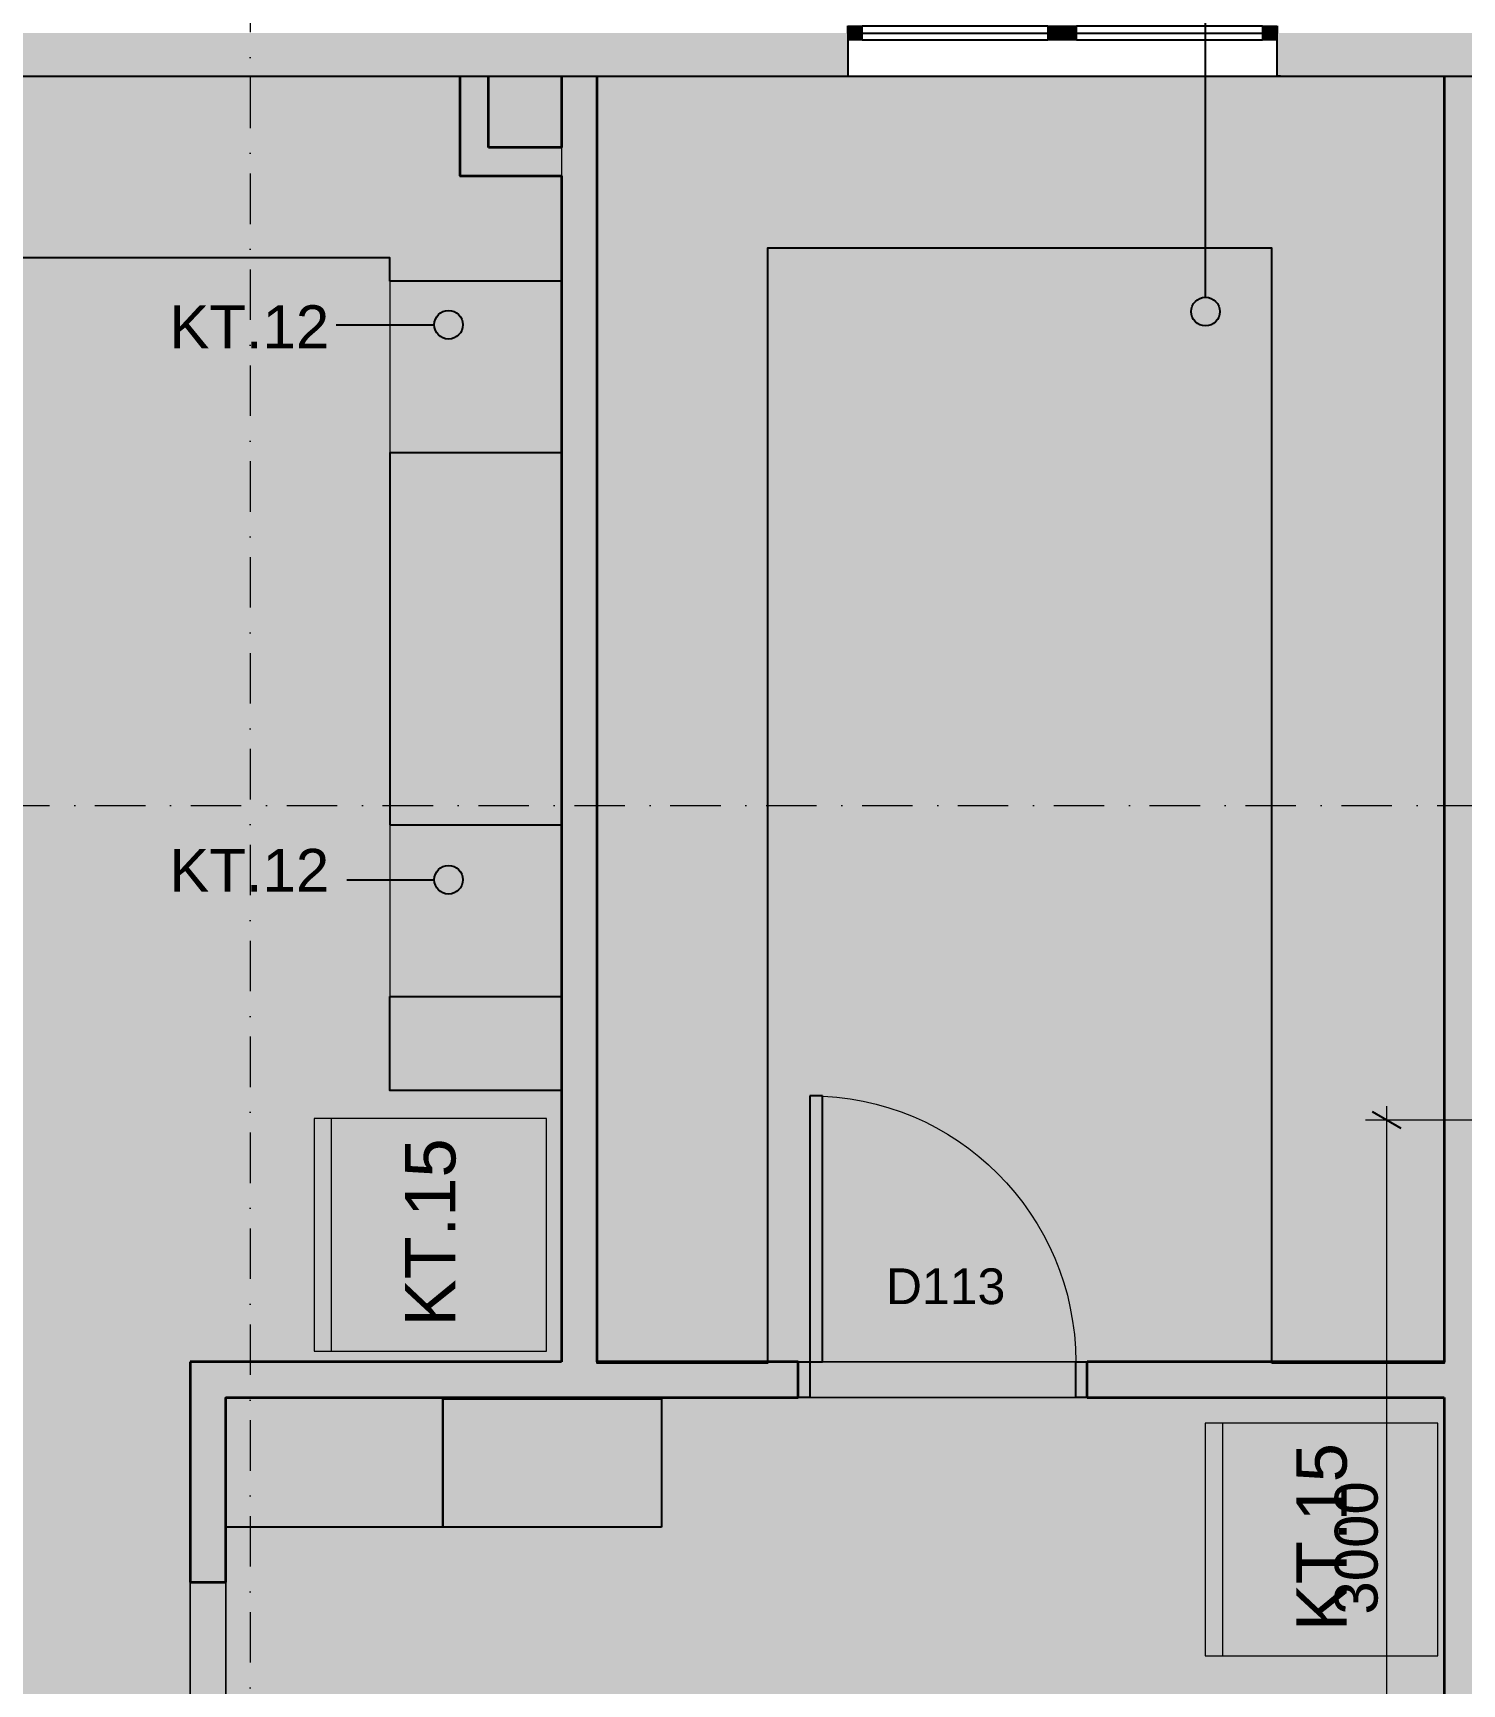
# Model space of a CAD drawing. Header units: millimetres. Extents: x -14278 to 103595, y -22378 to 34603.
# Drawn here: x 27291 to 32287, y 9479 to 15250 of the extents above; entities that cross this region are included whole.
import ezdxf
from ezdxf.enums import TextEntityAlignment as Align

# ---------------------------------------------------------------- set-up
doc = ezdxf.new("R2010")
doc.units = ezdxf.units.MM
doc.header["$MEASUREMENT"] = 0
doc.linetypes.add('Dashed', pattern=[282.222223, 141.111112, -141.111112])
doc.linetypes.add('Dot & Dashed', pattern=[335.138881, 176.388884, -88.194442, 0, -70.555556])
for name, color, linetype in [('A-Ee_25_10-M_WallsInternal', 7, 'Continuous'), ('A-Ee_40_20-M_GeneralFFAndEInternalFixed', 7, 'Continuous'), ('A-Zz_20_10_90-T_TextFFEInternal', 7, 'Continuous'), ('NewA-Ee_25_10-M_WallsExternal', 7, 'Continuous'), ('NewA-Ee_25_10-M_WallsInternal', 7, 'Continuous'), ('NewA-Ee_30_40-M_Floors', 7, 'Continuous'), ('NewA-Ee_30_60-M_Pavements', 7, 'Continuous'), ('NewA-Ee_40_20-M_GeneralFFAndEInternalCulinary', 7, 'Continuous'), ('NewA-Ee_40_20-M_GeneralFFAndEInternalFixed', 7, 'Continuous'), ('NewA-SL-M_SpacesInternal', 7, 'Continuous'), ('NewA-Ss_30_25-M_CeilingAndSoffitSystems', 7, 'Continuous'), ('NewA-Zz_20_10_90-T_TextFFEInternal', 7, 'Continuous'), ('NewA-Zz_20_20-D_DimensionDetail', 7, 'Continuous'), ('NewA-Zz_35_40_80-M_GridStructural', 7, 'Continuous'), ('NewA-Zz_50_10_70-P_BoundarySiteRed', 7, 'Continuous'), ('NewA-Zz_50_10_90-P_BoundarySpace', 7, 'Continuous'), ('NewA-Zz_50_90_00-M_GrossInternal', 7, 'Continuous')]:
    doc.layers.add(name, color=color, linetype=linetype)
doc.styles.add('GENERATED_STYLE_1', font='')
doc.styles.get('GENERATED_STYLE_1').set_extended_font_data('Arial')
doc.dimstyles.new('GENERATED_STYLE__1', dxfattribs={"dimtxt": 150, "dimasz": 76, "dimexe": 0.18, "dimexo": 300, "dimgap": 0.09, "dimtad": 1, "dimdec": 0, "dimzin": 0, "dimdsep": 46, "dimtxsty": 'GENERATED_STYLE_1', "dimblk": 'ARROWHEAD_2', "dimblk1": 'ARROWHEAD_2', "dimblk2": 'ARROWHEAD_2', "dimcen": 0.09, "dimclrd": 6, "dimclre": 6, "dimclrt": 7, "dimazin": 0, "dimtfac": 1, "dimtdec": 4, "dimtmove": 0, "dimatfit": 3, "dimfxl": 0, "dimtolj": 1, "dimtzin": 0, "dimarcsym": 0})

# ---------------------------------------------------------------- blocks, each defined once
blk = doc.blocks.new('KITCHEN_112_5_1', base_point=(25275.7, 17849.3))
at = {"layer": 'NewA-SL-M_SpacesInternal', "color": 253, "linetype": 'Continuous', "lineweight": 13}
for p, q in [((28783.7, 15099.7), (21875.7, 15099.7)), ((28783.7, 14750.2), (28783.7, 15099.7)), ((29138.9, 14750.2), (28783.7, 14750.2)), ((29138.9, 10605), (29138.9, 14750.2)), ((27840.3, 8200), (27840.3, 10605)), ((27840.3, 10605), (29138.9, 10605))]:
    blk.add_line(p, q, dxfattribs=at)
at = {"layer": 'NewA-SL-M_SpacesInternal', "color": 5, "lineweight": 70, "style": 'GENERATED_STYLE_1'}
for tag, height, p in [('ROOM_NAME', 200, (25275.7, 18157.1)), ('ROOM_NUMBER', 150, (25275.7, 17854.3)), ('adj_text', 150, (25275.7, 17618.6))]:
    blk.add_attdef(tag, text='', height=height, dxfattribs=at).set_placement(p, align=Align.TOP_CENTER)
blk = doc.blocks.new('PANTRY_114_6_1', base_point=(29618.9, 7316.1))
at = {"layer": 'NewA-SL-M_SpacesInternal', "color": 253, "linetype": 'Continuous', "lineweight": 13}
for p, q in [((32225, 10480), (27965.3, 10480)), ((27965.3, 10480), (27965.3, 8200)), ((32225, 8200), (32225, 10480)), ((27965.3, 8200), (32225, 8200))]:
    blk.add_line(p, q, dxfattribs=at)
at = {"layer": 'NewA-SL-M_SpacesInternal', "linetype": 'Continuous'}
for p, q in [((28980, 7669.6), (28980, 7355.4)), ((28980, 7669.6), (30257.7, 7669.6)), ((30257.7, 7669.6), (30257.7, 7355.4)), ((28980, 7355.4), (28980, 7119.6)), ((30257.7, 7355.4), (30257.7, 7119.6)), ((28980, 7119.6), (28980, 6883.9)), ((30257.7, 7119.6), (30257.7, 6883.9)), ((28980, 6883.9), (30257.7, 6883.9))]:
    blk.add_line(p, q, dxfattribs=at)
at = {"layer": 'NewA-SL-M_SpacesInternal', "color": 5, "lineweight": 70, "style": 'GENERATED_STYLE_1'}
for tag, height, p in [('ROOM_NAME', 200, (29618.9, 7623.9)), ('ROOM_NUMBER', 150, (29618.9, 7321.1)), ('adj_text', 150, (29618.9, 7085.4))]:
    blk.add_attdef(tag, text='', height=height, dxfattribs=at).set_placement(p, align=Align.TOP_CENTER)
blk = doc.blocks.new('FOOD STORAGE_113_7_1', base_point=(30691.1, 17849.3))
at = {"layer": 'NewA-SL-M_SpacesInternal', "color": 253, "linetype": 'Continuous', "lineweight": 13}
for p, q in [((29263.9, 15099.7), (29263.9, 10605)), ((32225, 15099.7), (29263.9, 15099.7)), ((32225, 10605), (32225, 15099.7)), ((29263.9, 10605), (32225, 10605))]:
    blk.add_line(p, q, dxfattribs=at)
at = {"layer": 'NewA-SL-M_SpacesInternal', "color": 5, "lineweight": 70, "style": 'GENERATED_STYLE_1'}
for tag, height, p in [('ROOM_NAME', 200, (30691.1, 18157.1)), ('ROOM_NUMBER', 150, (30691.1, 17854.3)), ('adj_text', 150, (30691.1, 17618.6))]:
    blk.add_attdef(tag, text='', height=height, dxfattribs=at).set_placement(p, align=Align.TOP_CENTER)
blk = doc.blocks.new('Mesh_1_1', base_point=(14339.9, 34603))
at = {"layer": 'NewA-Ee_30_60-M_Pavements', "color": 254, "linetype": 'Continuous', "lineweight": 13, "flags": 128}
blk.add_lwpolyline([(14339.9, 34603, -0.414214), (42830.6, 6112.3, -0.414214), (14339.9, -22378.4, -0.414214), (-14150.7, 6112.3, -0.414214)], format="xyb", close=True, dxfattribs=at)
blk = doc.blocks.new('Slab_4_1', base_point=(11328, 15324.9))
at = {"layer": 'NewA-Ee_30_40-M_Floors', "linetype": 'Continuous', "lineweight": 13}
blk.add_hatch(color=254, dxfattribs=at).paths.add_polyline_path([(11328, 15324.9), (11328, 15099.7), (150.3, 15099.7), (150.3, 9350.5), (-124.9, 9350.5), (-124.9, 8300.5), (150.3, 8300.5), (150.3, 6700.3), (2050.3, 6700.3), (2050.3, 2150.3), (5499.7, 2150.3), (5499.7, 3091.8), (6214.3, 3091.8), (6214.3, 2766.8), (7714.3, 2766.8), (7714.3, 3091.8), (8455.6, 3091.8), (8500.3, 150.3), (16363.1, 150.3), (16363.1, -124.9), (17413.1, -124.9), (17413.1, 150.3), (27899.7, 150.3), (27899.7, 6700.3), (34699.7, 6700.3), (34699.7, 15099.7), (34639.4, 15099.7), (34639.4, 15324.9), (32809.4, 15324.9), (32809.4, 15099.7), (13158, 15099.7), (13158, 15324.9)])
at = {"layer": 'NewA-Ee_30_40-M_Floors', "color": 6, "linetype": 'Continuous', "lineweight": 13, "flags": 128}
blk.add_lwpolyline([(13158, 15099.7), (32809.4, 15099.7), (32809.4, 15324.9), (34639.4, 15324.9), (34639.4, 15099.7), (34699.7, 15099.7), (34699.7, 6700.3), (27899.7, 6700.3), (27899.7, 150.3), (17413.1, 150.3)], dxfattribs=at)
blk = doc.blocks.new('Slab_14_1', base_point=(21875.7, 10002.6))
at = {"layer": 'NewA-Ss_30_25-M_CeilingAndSoffitSystems', "linetype": 'Continuous', "lineweight": 0}
blk.add_hatch(color=255, dxfattribs=at).paths.add_polyline_path([(21875.7, 10002.6), (23838.2, 10002.6), (23838.2, 11002.8), (23963.2, 11002.8), (23963.2, 10605), (26249.7, 10605), (26249.7, 11002.8), (26374.7, 11002.8), (26374.7, 8200), (27840.3, 8200), (27840.3, 10605), (29138.9, 10605), (29138.9, 15099.7), (24206.1, 15099.7), (24206.1, 14779.9), (23731.2, 14779.9), (23731.2, 15099.7), (21875.7, 15099.7)])
at = {"layer": 'NewA-Ss_30_25-M_CeilingAndSoffitSystems', "color": 6, "linetype": 'Continuous', "lineweight": 13, "flags": 128}
blk.add_lwpolyline([(21875.7, 10002.6), (21875.7, 15099.7), (23731.2, 15099.7), (23731.2, 14779.9), (24206.1, 14779.9), (24206.1, 15099.7), (29138.9, 15099.7), (29138.9, 10605), (27840.3, 10605), (27840.3, 8200), (26374.7, 8200), (26374.7, 11002.8), (26249.7, 11002.8), (26249.7, 10605), (23963.2, 10605), (23963.2, 11002.8), (23838.2, 11002.8), (23838.2, 10002.6)], close=True, dxfattribs=at)
blk = doc.blocks.new('Slab_15_1', base_point=(29263.9, 15099.7))
at = {"layer": 'NewA-Ss_30_25-M_CeilingAndSoffitSystems', "linetype": 'Continuous', "lineweight": 0}
blk.add_hatch(color=255, dxfattribs=at).paths.add_polyline_path([(29263.9, 15099.7), (29263.9, 10605), (32225, 10605), (32225, 15099.7)])
at = {"layer": 'NewA-Ss_30_25-M_CeilingAndSoffitSystems', "color": 6, "linetype": 'Continuous', "lineweight": 13, "flags": 128}
blk.add_lwpolyline([(29263.9, 15099.7), (32225, 15099.7), (32225, 10605), (29263.9, 10605)], close=True, dxfattribs=at)
blk = doc.blocks.new('Slab_16_1', base_point=(27965.325, 10480))
at = {"layer": 'NewA-Ss_30_25-M_CeilingAndSoffitSystems', "linetype": 'Continuous', "lineweight": 0}
blk.add_hatch(color=255, dxfattribs=at).paths.add_polyline_path([(27965.325, 10480), (27965.325, 8200), (32225, 8200), (32225, 10480)])
at = {"layer": 'NewA-Ss_30_25-M_CeilingAndSoffitSystems', "color": 6, "linetype": 'Continuous', "lineweight": 13, "flags": 128}
blk.add_lwpolyline([(27965.325, 10480), (32225, 10480), (32225, 8200), (27965.325, 8200)], close=True, dxfattribs=at)
blk = doc.blocks.new('Double Window 19')
at = {"layer": 'NewA-Ee_25_10-M_WallsExternal', "linetype": 'Continuous', "lineweight": 13}
for points in [[(-750, 0), (-750, -50), (-700, -50), (-700, 0)], [(0, -50), (0, 0), (-50, 0), (-50, -50)], [(0, 0), (0, -50), (50, -50), (50, 0)], [(750, -50), (750, 0), (700, 0), (700, -50)]]:
    blk.add_hatch(color=104, dxfattribs=at).paths.add_polyline_path(points)
at = {"layer": 'NewA-Ee_25_10-M_WallsExternal', "linetype": 'Continuous'}
for p, q in [((-750, 300), (-750, 465)), ((-750, 465), (750, 465)), ((750, 465), (750, 300)), ((-700, 0), (-50, 0)), ((50, 0), (700, 0)), ((-750, -24.9), (-750, -50)), ((-700, -25), (-50, -25)), ((-50, -50), (-700, -50)), ((50, -25), (700, -25)), ((700, -50), (50, -50)), ((750, -24.9), (750, -50)), ((-750, -175.2), (750, -175.2))]:
    blk.add_line(p, q, dxfattribs=at)
at = {"layer": 'NewA-Ee_25_10-M_WallsExternal', "linetype": 'Dashed'}
blk.add_line((-750, 300), (750, 300), dxfattribs=at)
at = {"layer": 'NewA-Ee_25_10-M_WallsExternal', "color": 24, "linetype": 'Continuous', "lineweight": 13}
for p, q in [((-750, 0), (-700, 0)), ((-700, 0), (-700, -50)), ((-50, -50), (-50, 0)), ((-50, 0), (0, 0)), ((0, 0), (50, 0)), ((50, 0), (50, -50)), ((700, -50), (700, 0)), ((700, 0), (750, 0)), ((-700, -50), (-750, -50)), ((0, -50), (-50, -50)), ((50, -50), (0, -50)), ((750, -50), (700, -50))]:
    blk.add_line(p, q, dxfattribs=at)
at = {"layer": 'NewA-Ee_25_10-M_WallsExternal', "color": 92, "linetype": 'Continuous', "lineweight": 35}
for p, q in [((-750, 0), (-750, -24.9)), ((750, 0), (750, -24.9))]:
    blk.add_line(p, q, dxfattribs=at)
blk = doc.blocks.new('Wall_3_1', base_point=(0, 15250))
at = {"layer": 'NewA-Ee_25_10-M_WallsExternal', "linetype": 'Continuous', "lineweight": 13}
for points in [[(13158, 15250), (13158, 15209.9), (13158, 15179.6), (30127, 15179.6), (30127, 15224.9), (30140, 15224.9), (30140, 15250)], [(32809.4, 15250), (31640, 15250), (31640, 15224.9), (31653, 15224.9), (31653, 15179.6), (32809.4, 15179.6), (32809.4, 15209.9)], [(30127, 15179.6), (13158, 15179.6), (13158, 15116.1), (30127, 15116.1)], [(30127, 15099.7), (30140, 15099.7), (30140, 15224.9), (30127, 15224.9)], [(31653, 15099.7), (31653, 15224.9), (31640, 15224.9), (31640, 15099.7)], [(32809.4, 15179.6), (31653, 15179.6), (31653, 15116.1), (32809.4, 15116.1)], [(13158, 15099.7), (30127, 15099.7), (30127, 15116.1), (13158, 15116.1)], [(32809.4, 15116.1), (31653, 15116.1), (31653, 15099.7), (32809.4, 15099.7)]]:
    blk.add_hatch(color=6, dxfattribs=at).paths.add_polyline_path(points)
at = {"layer": 'NewA-Ee_25_10-M_WallsExternal', "linetype": 'Continuous'}
for p, q in [((30140, 15250), (30140, 15224.9)), ((31640, 15250), (31640, 15224.9)), ((30140, 15224.9), (30140, 15179.6)), ((30140, 15179.6), (30140, 15116.1)), ((31640, 15224.9), (31640, 15179.6)), ((31640, 15179.6), (31640, 15116.1)), ((30127, 15099.7), (30140, 15099.7)), ((30140, 15116.1), (30140, 15099.7)), ((31640, 15116.1), (31640, 15099.7)), ((31653, 15099.7), (31640, 15099.7))]:
    blk.add_line(p, q, dxfattribs=at)
at = {"layer": 'NewA-Ee_25_10-M_WallsExternal', "linetype": 'Continuous', "flags": 128}
for points in [[(21875.7, 15099.7), (28783.7, 15099.7)], [(28883.7, 15099.7), (29138.9, 15099.7)], [(29263.9, 15099.7), (30127, 15099.7)], [(31653, 15099.7), (32225, 15099.7)]]:
    blk.add_lwpolyline(points, dxfattribs=at)
at = {"layer": 'NewA-Ee_25_10-M_WallsExternal', "linetype": 'Continuous', "zscale": 1000}
blk.add_blockref('Double Window 19', (30890, 15274.9), dxfattribs=at)
blk = doc.blocks.new('Wall_11_1', base_point=(32350, 6550))
at = {"layer": 'NewA-Ee_25_10-M_WallsInternal', "linetype": 'Continuous', "lineweight": 13}
blk.add_hatch(color=6, dxfattribs=at).paths.add_polyline_path([(32350, 8075), (32350, 15099.7), (32225, 15099.7), (32225, 8075)])
at = {"layer": 'NewA-Ee_25_10-M_WallsInternal', "color": 92, "linetype": 'Continuous', "lineweight": 35, "flags": 128}
for points in [[(32225, 15099.7), (32225, 10605)], [(32225, 10480), (32225, 8200)]]:
    blk.add_lwpolyline(points, dxfattribs=at)
blk = doc.blocks.new('Wall_12_1', base_point=(27965.3, 8075))
at = {"layer": 'NewA-Ee_25_10-M_WallsInternal', "linetype": 'Continuous', "lineweight": 13}
for points in [[(27840.3, 9834.4), (27965.3, 9834.4), (27965.3, 10480), (27840.3, 10605)], [(27840.3, 8200), (27965.3, 8200), (27965.3, 8934.3), (27840.3, 8934.3)]]:
    blk.add_hatch(color=6, dxfattribs=at).paths.add_polyline_path(points)
at = {"layer": 'NewA-Ee_25_10-M_WallsInternal', "color": 92, "linetype": 'Continuous', "lineweight": 35}
for p, q in [((27840.3, 9834.4), (27965.3, 9834.4)), ((27840.3, 8934.3), (27965.3, 8934.3))]:
    blk.add_line(p, q, dxfattribs=at)
at = {"layer": 'NewA-Ee_25_10-M_WallsInternal', "color": 92, "linetype": 'Continuous', "lineweight": 35, "flags": 128}
for points in [[(27840.3, 10605), (27840.3, 9834.4)], [(27965.3, 9834.4), (27965.3, 10480)], [(27840.3, 8934.3), (27840.3, 8200)], [(27965.3, 8200), (27965.3, 8934.3)]]:
    blk.add_lwpolyline(points, dxfattribs=at)
blk = doc.blocks.new('Door 19_2')
at = {"layer": 'NewA-Ee_25_10-M_WallsInternal', "linetype": 'Continuous', "lineweight": 13}
for points in [[(465, 930), (420, 930), (420, 0), (465, 0)], [(-465, -125), (-465, 0), (-505, 0), (-505, -125)], [(505, -125), (505, 0), (465, 0), (465, -125)]]:
    blk.add_hatch(color=255, dxfattribs=at).paths.add_polyline_path(points)
at = {"layer": 'NewA-Ee_25_10-M_WallsInternal', "linetype": 'Continuous'}
for p, q in [((420, 0), (420, 930)), ((420, 930), (465, 930)), ((465, 930), (465, 0)), ((-465, 0), (-505, 0)), ((-505, 0), (-505, -125)), ((-465, -125), (-465, 0)), ((465, 0), (420, 0)), ((505, 0), (465, 0)), ((465, 0), (465, -125)), ((505, -125), (505, 0)), ((-505, -125), (-465, -125)), ((465, -125), (505, -125))]:
    blk.add_line(p, q, dxfattribs=at)
at = {"layer": 'NewA-Ee_25_10-M_WallsInternal', "color": 92, "linetype": 'Continuous', "lineweight": 35}
for p, q in [((-505, -125), (-505, 0)), ((505, -125), (505, 0))]:
    blk.add_line(p, q, dxfattribs=at)
at = {"layer": 'NewA-Ee_25_10-M_WallsInternal', "color": 6, "linetype": 'Continuous', "lineweight": 13}
blk.add_arc((465, 0), 930, 90, 180, dxfattribs=at)
blk = doc.blocks.new('D Marker 19')
at = {"layer": 'NewA-Ee_25_10-M_WallsInternal', "style": 'GENERATED_STYLE_1'}
blk.add_attdef('AC_WIDO_ID', text='', height=125, dxfattribs=at).set_placement((-262.1, 94.8), align=Align.BOTTOM_LEFT)
blk = doc.blocks.new('Wall_13_1', base_point=(27965.3, 10480))
at = {"layer": 'NewA-Ee_25_10-M_WallsInternal', "linetype": 'Continuous', "lineweight": 13}
for points in [[(27840.3, 10605), (27965.3, 10480), (29966.9, 10480), (29966.9, 10605)], [(32225, 10605), (30976.9, 10605), (30976.9, 10480), (32225, 10480)]]:
    blk.add_hatch(color=6, dxfattribs=at).paths.add_polyline_path(points)
at = {"layer": 'NewA-Ee_25_10-M_WallsInternal', "color": 92, "linetype": 'Continuous', "lineweight": 35}
for p, q in [((29966.9, 10480), (29966.9, 10605)), ((30976.9, 10480), (30976.9, 10605))]:
    blk.add_line(p, q, dxfattribs=at)
at = {"layer": 'NewA-Ee_25_10-M_WallsInternal', "color": 92, "linetype": 'Continuous', "lineweight": 35, "flags": 128}
for points in [[(29138.9, 10605), (27840.3, 10605)], [(29966.9, 10605), (29263.9, 10605)], [(32225, 10605), (30976.9, 10605)], [(27965.3, 10480), (29966.9, 10480)], [(30976.9, 10480), (32225, 10480)]]:
    blk.add_lwpolyline(points, dxfattribs=at)
at = {"layer": 'NewA-Ee_25_10-M_WallsInternal', "linetype": 'Continuous', "xscale": -1, "zscale": 1000}
blk.add_blockref('Door 19_2', (30471.9, 10605), dxfattribs=at)
at = {"layer": 'NewA-Ee_25_10-M_WallsInternal'}
ref = blk.add_blockref('D Marker 19', (30471.9, 10605), dxfattribs=at)
ref.add_attrib('AC_WIDO_ID', 'D113', dxfattribs={"color": 7, "height": 125, "style": 'GENERATED_STYLE_1'}).set_placement((30273.3, 10769), align=Align.BOTTOM_LEFT)
blk = doc.blocks.new('Wall_14_1', base_point=(29263.9, 10480))
at = {"layer": 'A-Ee_25_10-M_WallsInternal', "linetype": 'Continuous', "lineweight": 13}
blk.add_hatch(color=6, dxfattribs=at).paths.add_polyline_path([(29263.9, 14750.2), (29263.9, 14850.2), (29138.9, 14850.2), (29138.9, 14750.2)])
at = {"layer": 'NewA-Ee_25_10-M_WallsInternal', "linetype": 'Continuous', "lineweight": 13}
for points in [[(29263.9, 14850.2), (29263.9, 15099.7), (29138.9, 15099.7), (29138.9, 14850.2)], [(29138.9, 14750.2), (29138.9, 10605), (29263.9, 10605), (29263.9, 14750.2)]]:
    blk.add_hatch(color=6, dxfattribs=at).paths.add_polyline_path(points)
at = {"layer": 'NewA-Ee_25_10-M_WallsInternal', "color": 92, "linetype": 'Continuous', "lineweight": 35, "flags": 128}
for points in [[(29138.9, 15099.7), (29138.9, 14850.2)], [(29263.9, 10605), (29263.9, 15099.7)], [(29138.9, 14750.2), (29138.9, 10605)]]:
    blk.add_lwpolyline(points, dxfattribs=at)
blk = doc.blocks.new('Wall_66_1', base_point=(28783.7, 15250))
at = {"layer": 'A-Ee_25_10-M_WallsInternal', "linetype": 'Continuous', "lineweight": 13}
blk.add_hatch(color=6, dxfattribs=at).paths.add_polyline_path([(28783.7, 15099.7), (28783.7, 14750.2), (28883.7, 14850.2), (28883.7, 15099.7)])
at = {"layer": 'A-Ee_25_10-M_WallsInternal', "color": 92, "linetype": 'Continuous', "lineweight": 35, "flags": 128}
for points in [[(28783.7, 15099.7), (28783.7, 14750.2)], [(28883.7, 14850.2), (28883.7, 15099.7)]]:
    blk.add_lwpolyline(points, dxfattribs=at)
blk = doc.blocks.new('Wall_67_1', base_point=(28783.7, 14750.2))
at = {"layer": 'A-Ee_25_10-M_WallsInternal', "linetype": 'Continuous', "lineweight": 13}
blk.add_hatch(color=6, dxfattribs=at).paths.add_polyline_path([(28783.7, 14750.2), (29138.9, 14750.2), (29138.9, 14850.2), (28883.7, 14850.2)])
at = {"layer": 'A-Ee_25_10-M_WallsInternal', "color": 92, "linetype": 'Continuous', "lineweight": 35, "flags": 128}
for points in [[(29138.9, 14850.2), (28883.7, 14850.2)], [(28783.7, 14750.2), (29138.9, 14750.2)]]:
    blk.add_lwpolyline(points, dxfattribs=at)
blk = doc.blocks.new('Standard grid marker')
at = {"layer": 'NewA-Zz_35_40_80-M_GridStructural', "color": 6, "linetype": 'Dot & Dashed', "lineweight": 13}
blk.add_line((1000, 0), (18130.8, 0), dxfattribs=at)
at = {"layer": 'NewA-Zz_35_40_80-M_GridStructural', "style": 'GENERATED_STYLE_1'}
blk.add_attdef('AC_MarkerText_1', text='', height=250, rotation=90, dxfattribs=at).set_placement((-250, 14.3), align=Align.MIDDLE_CENTER)
blk = doc.blocks.new('Standard grid marker_2')
at = {"layer": 'NewA-Zz_35_40_80-M_GridStructural', "color": 6, "linetype": 'Dot & Dashed', "lineweight": 13}
blk.add_line((1000, 0), (40175.6, 0), dxfattribs=at)
at = {"layer": 'NewA-Zz_35_40_80-M_GridStructural', "style": 'GENERATED_STYLE_1'}
blk.add_attdef('AC_MarkerText_1', text='', height=250, dxfattribs=at).set_placement((41425.6, 14.3), align=Align.MIDDLE_CENTER)
blk = doc.blocks.new('Refrigerator 19')
at = {"layer": 'NewA-Ee_40_20-M_GeneralFFAndEInternalCulinary', "color": 1, "linetype": 'Continuous', "lineweight": 18}
for p, q in [((812.8, 812.8), (0, 812.8)), ((0, 812.8), (0, 0)), ((812.8, 0), (812.8, 812.8)), ((0, 60), (812.8, 60)), ((0, 0), (812.8, 0))]:
    blk.add_line(p, q, dxfattribs=at)
at = {"layer": 'NewA-Ee_40_20-M_GeneralFFAndEInternalCulinary', "style": 'GENERATED_STYLE_1'}
blk.add_attdef('txt', text='', height=176.4, rotation=180, dxfattribs=at).set_placement((406.4, 415), align=Align.MIDDLE_CENTER)
blk = doc.blocks.new('Cabinet Base Dishwasher 19')
at = {"layer": 'NewA-Ee_40_20-M_GeneralFFAndEInternalFixed', "color": 1, "linetype": 'Continuous', "lineweight": 18}
for p, q in [((0, 600), (600, 600)), ((0, 0), (0, 600)), ((600, 0), (600, 600)), ((0, 0), (600, 0))]:
    blk.add_line(p, q, dxfattribs=at)
blk = doc.blocks.new('Line_8_1', base_point=(31390.7, 14276.2))
at = {"layer": 'NewA-Zz_50_10_90-P_BoundarySpace', "linetype": 'Continuous'}
blk.add_hatch(color=256, dxfattribs=at).paths.add_polyline_path([(31440.7, 14276.2), (31436.9, 14295.4), (31426.1, 14311.6), (31409.8, 14322.4), (31390.7, 14326.2), (31371.6, 14322.4), (31355.3, 14311.6), (31344.5, 14295.4), (31340.7, 14276.2), (31344.5, 14257.1), (31355.3, 14240.9), (31371.6, 14230), (31390.7, 14226.2), (31409.8, 14230), (31426.1, 14240.9), (31436.9, 14257.1)])
blk.add_line((31390.7, 14326.2), (31390.7, 17417.1), dxfattribs=at)
blk.add_circle((31390.7, 14276.2), 50, dxfattribs=at)
blk = doc.blocks.new('Line_30_1', base_point=(28351.1, 14230.1))
at = {"layer": 'NewA-Zz_20_10_90-T_TextFFEInternal', "linetype": 'Continuous'}
blk.add_hatch(color=256, dxfattribs=at).paths.add_polyline_path([(28794, 14230.1), (28790.2, 14249.2), (28779.3, 14265.5), (28763.1, 14276.3), (28744, 14280.1), (28724.8, 14276.3), (28708.6, 14265.5), (28697.8, 14249.2), (28694, 14230.1), (28697.8, 14211), (28708.6, 14194.8), (28724.8, 14183.9), (28744, 14180.1), (28763.1, 14183.9), (28779.3, 14194.8), (28790.2, 14211)])
blk.add_line((28351.1, 14230.1), (28694, 14230.1), dxfattribs=at)
blk.add_circle((28744, 14230.1), 50, dxfattribs=at)
blk = doc.blocks.new('Line_31_1', base_point=(28387.9, 12290.2))
at = {"layer": 'NewA-Zz_20_10_90-T_TextFFEInternal', "linetype": 'Continuous'}
blk.add_hatch(color=256, dxfattribs=at).paths.add_polyline_path([(28794, 12290.2), (28790.2, 12309.3), (28779.3, 12325.5), (28763.1, 12336.4), (28744, 12340.2), (28724.8, 12336.4), (28708.6, 12325.5), (28697.8, 12309.3), (28694, 12290.2), (28697.8, 12271), (28708.6, 12254.8), (28724.8, 12244), (28744, 12240.2), (28763.1, 12244), (28779.3, 12254.8), (28790.2, 12271)])
blk.add_line((28387.9, 12290.2), (28694, 12290.2), dxfattribs=at)
blk.add_circle((28744, 12290.2), 50, dxfattribs=at)
blk = doc.blocks.new('*D390')
at = {"layer": 'NewA-Zz_20_20-D_DimensionDetail', "color": 6, "linetype": 'Continuous', "lineweight": 13}
for p, q in [((32024.7, 11450), (32024.7, 11498.9)), ((32374.1, 11450), (31949.7, 11450)), ((32024.7, 8450.2), (32024.7, 11450)), ((33454.6, 8450.2), (31949.7, 8450.2)), ((32024.7, 8401.3), (32024.7, 8450.2))]:
    blk.add_line(p, q, dxfattribs=at)
at = {"layer": 'NewA-Zz_20_20-D_DimensionDetail', "linetype": 'Continuous'}
for p, q in [((32074.7, 11421.1), (31974.7, 11478.9)), ((31974.7, 8479.1), (32074.7, 8421.3))]:
    blk.add_line(p, q, dxfattribs=at)
at = {"layer": 'NewA-Zz_20_20-D_DimensionDetail', "insert": (31994.7, 9721.3), "char_height": 150, "attachment_point": 7, "rotation": 90, "style": 'GENERATED_STYLE_1'}
blk.add_mtext('\\A1;{\\fArial|b0|i0|c0|p34;3000}', dxfattribs=at)
blk = doc.blocks.new('ARROWHEAD_2')
at = {"color": 0, "linetype": 'Continuous', "lineweight": 0}
for p, q in [((0, 0), (-1, 0)), ((-0.378, -0.655), (0.378, 0.655))]:
    blk.add_line(p, q, dxfattribs=at)
blk = doc.blocks.new('Label_92_1', base_point=(27622.3, 12482.3))
at = {"layer": 'A-Zz_20_10_90-T_TextFFEInternal', "insert": (28047.3, 12398), "char_height": 150, "attachment_point": 2, "style": 'GENERATED_STYLE_1'}
blk.add_mtext('\\fArial|b0|i0|c0|p34;KT.12\\fArial|b0|i0|c0|p34;\\fArial|b0|i0|c0|p34;\\fArial|b0|i0|c0|p34;\\fArial|b0|i0|c0|p34;\\fArial|b0|i0|c0|p34;\\fArial|b0|i0|c0|p34;\\fArial|b0|i0|c0|p34;\\fArial|b0|i0|c0|p34;\\fArial|b0|i0|c0|p34;\\fArial|b0|i0|c0|p34;\\fArial|b0|i0|c0|p34;\\fArial|b0|i0|c0|p34;\\fArial|b0|i0|c0|p34;\\fArial|b0|i0|c0|p34;\\fArial|b0|i0|c0|p34;\\fArial|b0|i0|c0|p34;\\fArial|b0|i0|c0|p34;\\fArial|b0|i0|c0|p34;\\fArial|b0|i0|c0|p34;\\fArial|b0|i0|c0|p34;\\fArial|b0|i0|c0|p34;\\fArial|b0|i0|c0|p34;\\fArial|b0|i0|c0|p34;\\fArial|b0|i0|c0|p34;\\fArial|b0|i0|c0|p34;\\fArial|b0|i0|c0|p34;\\fArial|b0|i0|c0|p34;\\fArial|b0|i0|c0|p34;\\fArial|b0|i0|c0|p34;}', dxfattribs=at)
blk = doc.blocks.new('Label_93_1', base_point=(27622.3, 14382.5))
at = {"layer": 'A-Zz_20_10_90-T_TextFFEInternal', "insert": (28047.3, 14298.2), "char_height": 150, "attachment_point": 2, "style": 'GENERATED_STYLE_1'}
blk.add_mtext('\\fArial|b0|i0|c0|p34;KT.12\\fArial|b0|i0|c0|p34;\\fArial|b0|i0|c0|p34;\\fArial|b0|i0|c0|p34;\\fArial|b0|i0|c0|p34;\\fArial|b0|i0|c0|p34;\\fArial|b0|i0|c0|p34;\\fArial|b0|i0|c0|p34;\\fArial|b0|i0|c0|p34;\\fArial|b0|i0|c0|p34;\\fArial|b0|i0|c0|p34;\\fArial|b0|i0|c0|p34;\\fArial|b0|i0|c0|p34;\\fArial|b0|i0|c0|p34;\\fArial|b0|i0|c0|p34;\\fArial|b0|i0|c0|p34;\\fArial|b0|i0|c0|p34;\\fArial|b0|i0|c0|p34;\\fArial|b0|i0|c0|p34;\\fArial|b0|i0|c0|p34;\\fArial|b0|i0|c0|p34;\\fArial|b0|i0|c0|p34;\\fArial|b0|i0|c0|p34;\\fArial|b0|i0|c0|p34;\\fArial|b0|i0|c0|p34;\\fArial|b0|i0|c0|p34;\\fArial|b0|i0|c0|p34;\\fArial|b0|i0|c0|p34;\\fArial|b0|i0|c0|p34;\\fArial|b0|i0|c0|p34;}', dxfattribs=at)

msp = doc.modelspace()

# ---------------------------------------------------------------- hatches: boundary and pattern name
at = {"layer": 'A-Ee_40_20-M_GeneralFFAndEInternalFixed', "linetype": 'Continuous', "lineweight": 13}
for points in [[(28538.9, 14382.5), (28538.9, 14464.3), (24732, 14464.3), (24732, 15099.7), (28783.7, 15099.7), (28783.7, 14750.2), (29138.9, 14750.2), (29138.9, 14382.5)], [(31622.1, 10600.7), (31622.1, 14498.2), (29859.8, 14498.2), (29859.8, 10600.7), (29263.9, 10600.7), (29263.9, 15099.7), (32225, 15099.7), (32225, 10600.7)], [(28538.9, 12482.3), (29138.9, 12482.3), (29138.9, 13782.5), (28538.9, 13782.5)], [(28538.9, 11882.3), (29138.9, 11882.3), (29138.9, 11553.9), (28538.9, 11553.9)], [(28724.4, 10026.7), (27965.3, 10026.7), (27965.3, 10480), (28724.4, 10480)], [(29489.1, 10026.7), (28724.4, 10026.7), (28724.4, 10475.7), (29489.1, 10475.7)]]:
    msp.add_hatch(color=11, dxfattribs=at).paths.add_polyline_path(points)
at = {"layer": 'NewA-Zz_50_90_00-M_GrossInternal', "linetype": 'Continuous', "lineweight": 140}
msp.add_hatch(color=1, dxfattribs=at).paths.add_polyline_path([(150.3, 15099.7), (34699.7, 15099.7), (34699.7, 6700.3), (27899.7, 6700.3), (27899.7, 150.3), (8500.3, 150.3), (8500.3, 3091.8), (5499.7, 3091.8), (5499.7, 2150.3), (2050.3, 2150.3), (2050.3, 6700.3), (150.3, 6700.3)])

# ---------------------------------------------------------------- linework, layer by layer
at = {"layer": 'A-Ee_40_20-M_GeneralFFAndEInternalFixed', "linetype": 'Continuous', "flags": 128}
for points in [[(28538.9, 14382.5), (28538.9, 14464.3), (24732, 14464.3), (24732, 15099.7), (28783.7, 15099.7), (28783.7, 14750.2), (29138.9, 14750.2), (29138.9, 14382.5)], [(31622.1, 10600.7), (31622.1, 14498.2), (29859.8, 14498.2), (29859.8, 10600.7), (29263.9, 10600.7), (29263.9, 15099.7), (32225, 15099.7), (32225, 10600.7)], [(28538.9, 12482.3), (29138.9, 12482.3), (29138.9, 13782.5), (28538.9, 13782.5)], [(28538.9, 11882.3), (29138.9, 11882.3), (29138.9, 11553.9), (28538.9, 11553.9)], [(28724.4, 10026.7), (27965.3, 10026.7), (27965.3, 10480), (28724.4, 10480)], [(29489.1, 10026.7), (28724.4, 10026.7), (28724.4, 10475.7), (29489.1, 10475.7)]]:
    msp.add_lwpolyline(points, close=True, dxfattribs=at)
at = {"layer": 'NewA-Zz_50_90_00-M_GrossInternal', "linetype": 'Continuous', "flags": 128}
msp.add_lwpolyline([(150.3, 15099.7), (34699.7, 15099.7), (34699.7, 6700.3), (27899.7, 6700.3), (27899.7, 150.3), (8500.3, 150.3), (8500.3, 3091.8), (5499.7, 3091.8), (5499.7, 2150.3), (2050.3, 2150.3), (2050.3, 6700.3), (150.3, 6700.3)], close=True, dxfattribs=at)

# ---------------------------------------------------------------- block references
at = {"layer": 'A-Ee_25_10-M_WallsInternal', "color": 92, "lineweight": 35}
msp.add_blockref('Wall_67_1', (28783.7, 14750.2), dxfattribs=at)
at = {"layer": 'A-Zz_20_10_90-T_TextFFEInternal', "color": 6, "linetype": 'Continuous', "lineweight": 13}
for name, p in [('Label_93_1', (27622.3, 14382.5)), ('Label_92_1', (27622.3, 12482.3))]:
    msp.add_blockref(name, p, dxfattribs=at)
at = {"layer": 'NewA-Ee_25_10-M_WallsInternal', "color": 92, "lineweight": 35}
for name, p in [('Wall_13_1', (27965.3, 10480)), ('Wall_12_1', (27965.3, 8075))]:
    msp.add_blockref(name, p, dxfattribs=at)
at = {"layer": 'NewA-Ee_30_40-M_Floors', "color": 6, "linetype": 'Continuous', "lineweight": 13}
msp.add_blockref('Slab_4_1', (11328, 15324.9), dxfattribs=at)
at = {"layer": 'NewA-Ee_30_60-M_Pavements', "color": 254, "lineweight": 13}
msp.add_blockref('Mesh_1_1', (14339.9, 34603), dxfattribs=at)
at = {"layer": 'NewA-Ee_40_20-M_GeneralFFAndEInternalCulinary', "color": 6, "linetype": 'Continuous', "lineweight": 13}
ref = msp.add_blockref('Refrigerator 19', (28273.7, 11455.2), dxfattribs=dict(at, zscale=1000, rotation=270))
ref.add_attrib('txt', 'KT.15', dxfattribs={"color": 7, "height": 176.39, "rotation": 90, "style": 'GENERATED_STYLE_1'}).set_placement((28680.1, 11057.4), align=Align.MIDDLE_CENTER)
ref = msp.add_blockref('Refrigerator 19', (31390, 10390), dxfattribs=dict(at, zscale=1000, rotation=270))
ref.add_attrib('txt', 'KT.15', dxfattribs={"color": 7, "height": 176.39, "rotation": 90, "style": 'GENERATED_STYLE_1'}).set_placement((31796.4, 9992.2), align=Align.MIDDLE_CENTER)
at = {"layer": 'NewA-Ee_40_20-M_GeneralFFAndEInternalFixed', "color": 6, "linetype": 'Continuous', "lineweight": 13, "zscale": 1000, "rotation": 270}
for p in [(28538.9, 14382.5), (28538.9, 12482.3)]:
    msp.add_blockref('Cabinet Base Dishwasher 19', p, dxfattribs=at)
at = {"layer": 'NewA-SL-M_SpacesInternal', "linetype": 'Continuous'}
for name, p in [('KITCHEN_112_5_1', (25275.7, 17849.3)), ('FOOD STORAGE_113_7_1', (30691.1, 17849.3))]:
    msp.add_blockref(name, p, dxfattribs=at)
msp.add_blockref('PANTRY_114_6_1', (29618.9, 7316.1), dxfattribs=at).add_auto_attribs({'ROOM_NAME': 'PANTRY', 'ROOM_NUMBER': '114', 'adj_text': 'Area: 9.8 m2'})
at = {"layer": 'NewA-Ss_30_25-M_CeilingAndSoffitSystems', "color": 6, "linetype": 'Continuous', "lineweight": 13}
for name, p in [('Slab_14_1', (21875.7, 10002.6)), ('Slab_15_1', (29263.9, 15099.7)), ('Slab_16_1', (27965.3, 10480))]:
    msp.add_blockref(name, p, dxfattribs=at)
at = {"layer": 'NewA-Zz_20_10_90-T_TextFFEInternal', "linetype": 'Continuous'}
for name, p in [('Line_30_1', (28351.1, 14230.1)), ('Line_31_1', (28387.9, 12290.2))]:
    msp.add_blockref(name, p, dxfattribs=at)
at = {"layer": 'NewA-Zz_35_40_80-M_GridStructural', "color": 1, "linetype": 'Continuous', "lineweight": 18, "zscale": 1000}
msp.add_blockref('Standard grid marker_2', (-1652.3, 12550), dxfattribs=at)

# ---------------------------------------------------------------- dimensions: what is measured, and where the dimension line sits
at = {"layer": 'NewA-Zz_20_20-D_DimensionDetail', "color": 6, "linetype": 'Continuous', "lineweight": 13}
dim = msp.add_linear_dim(base=(32024.7, 11450), p1=(33754.6, 8450.2), p2=(32674.1, 11450), angle=90, dimstyle='GENERATED_STYLE__1', dxfattribs=at)
dim.commit()
dim.dimension.update_dxf_attribs({"geometry": '*D390', "text_midpoint": (31919.7, 9956.8), "dimtype": 160, "text_rotation": 90})

# ---------------------------------------------------------------- next in the draw order: block references
at = {"layer": 'NewA-Ee_25_10-M_WallsExternal', "color": 92, "lineweight": 35}
msp.add_blockref('Wall_3_1', (0, 15250), dxfattribs=at)

# ---------------------------------------------------------------- next in the draw order: linework, layer by layer
at = {"layer": 'NewA-Zz_50_10_70-P_BoundarySiteRed', "color": 1, "linetype": 'Continuous', "lineweight": 140}
msp.add_circle((14339.9, 6112.3), 28490.7, dxfattribs=at)

# ---------------------------------------------------------------- next in the draw order: block references
at = {"layer": 'A-Ee_25_10-M_WallsInternal', "color": 92, "lineweight": 35}
msp.add_blockref('Wall_66_1', (28783.7, 15250), dxfattribs=at)
at = {"layer": 'NewA-Ee_25_10-M_WallsInternal', "color": 92, "lineweight": 35}
for name, p in [('Wall_14_1', (29263.9, 10480)), ('Wall_11_1', (32350, 6550))]:
    msp.add_blockref(name, p, dxfattribs=at)
at = {"layer": 'NewA-Zz_35_40_80-M_GridStructural', "color": 1, "linetype": 'Continuous', "lineweight": 18, "zscale": 1000, "rotation": 270}
msp.add_blockref('Standard grid marker', (28050, 17770.2), dxfattribs=at)
at = {"layer": 'NewA-Zz_50_10_90-P_BoundarySpace', "linetype": 'Continuous'}
msp.add_blockref('Line_8_1', (31390.7, 14276.2), dxfattribs=at)

doc.saveas('drawing.dxf')
